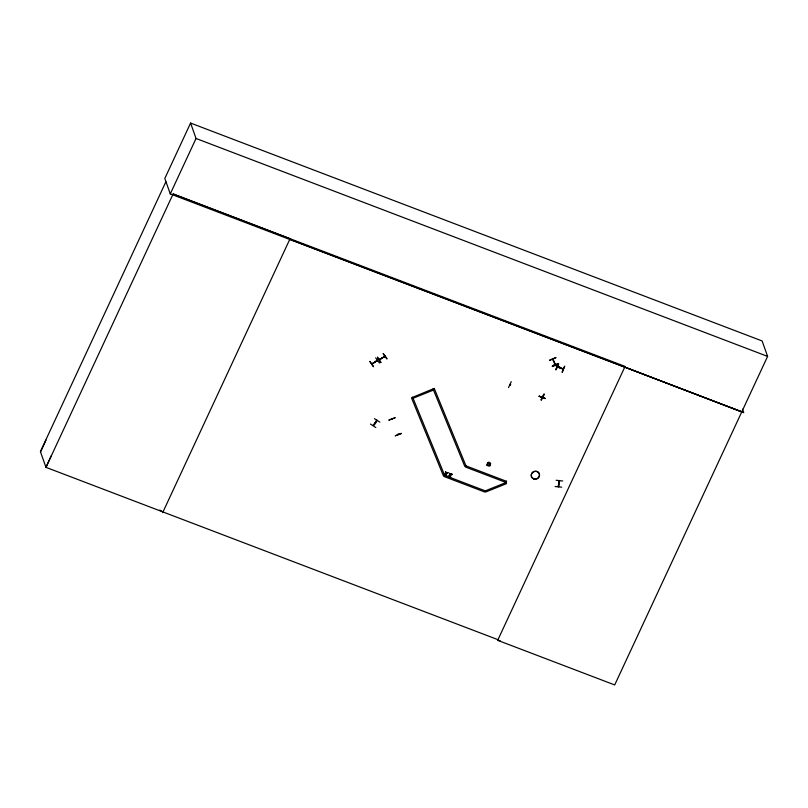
<?xml version="1.0" encoding="UTF-8"?>
<svg xmlns="http://www.w3.org/2000/svg" width="808" height="808" viewBox="0 0 808 808"><rect width="100%" height="100%" fill="white"/><g stroke="black" fill="none" stroke-linecap="round" stroke-linejoin="round"><path stroke-width="1.21" d="M558.621 486.85L559.54 480.699M392.001 418.796L391.991 419.433L391.779 418.887M398.324 434.027L398.394 434.25M545.208 398.465L539.138 396.112M553.015 359.186L555.399 364.489M555.106 486.537L561.712 487.174M372.397 363.691L371.882 364.267L377.144 360.297M377.296 360.277L372.347 363.954L372.094 363.469M377.437 360.752L371.619 363.842M384.921 356.247L379.245 359.772L379.74 359.217M385.042 356.459L384.84 356.015M559.227 480.447L558.207 486.598M562.721 481.002L556.126 480.265M370.438 424.059L375.831 427.563M556.742 365.933L556.429 366.579L556.934 366.105M559.52 481.265L558.389 486.093M542.643 396.95L542.016 396.546M556.874 365.792L556.46 366.519M539.138 396.304L545.259 398.596L539.178 396.233M40.562 452.056L46.005 440.138M51.419 455.429L45.975 467.347L497.981 639.683L497.688 640.32L500.152 640.653M497.9 639.653L497.607 640.29L614.696 684.942L767.6 356.399L762.136 340.976L190.587 123.058L164.812 178.467L170.276 193.89L741.835 411.807L289.779 239.34M165.893 181.78L40.4 451.601L45.975 467.347L173.064 194.092L625.079 366.428L497.688 640.32M170.276 193.89L196.041 138.481L190.587 123.058M162.691 512.605L290.072 238.703L173.175 193.869M506.535 481.164L506.071 482.497L485.275 490.87L484.739 492.011L444.137 476.528C443.915 474.922 447.683 473.074 444.602 475.154L444.067 474.841L445.804 473.65L444.067 474.841M485.204 490.678L485.739 492.001L506.535 483.628L506.071 482.497L465.459 467.024L465.923 465.681M486.769 465.004C489.567 456.803 493.435 469.66 486.83 465.145M558.651 363.943L555.924 369.811L558.57 363.802L552.409 366.539L558.409 363.449M557.853 367.074L562.6 368.882M558.005 367.034L557.177 366.812M563.247 368.761L563.297 369.327L562.903 368.822M562.338 372.246L564.701 366.135L562.045 372.114M511.252 381.649L508.505 387.598M510.616 384.709L509.909 384.81L510.505 384.537M553.844 364.691L559.914 367.054M544.279 394.334L541.178 400.071L543.946 394.102M555.46 364.772L555.136 364.055L555.096 364.62M542.299 396.819L542.117 397.374L541.825 396.789M373.488 425.18C380.649 413.332 374.68 426.866 373.306 424.968M374.447 418.665L379.861 422.14M542.299 397.001L542.572 396.647M552.955 359.005L553.167 359.388M369.923 361.439L373.518 366.761L369.943 361.56M377.477 357.186L381.002 362.378M377.467 357.318L380.77 362.671M563.277 368.842L557.288 366.529L557.338 367.084M447.531 472.508L446.238 473.559L448.056 472.821L447.571 472.64M450.147 474.942L451.48 474.013C453.793 474.306 447.036 476.973 451.965 474.205M449.874 475.589C447.137 477.447 450.672 474.72 450.601 477.447L450.258 475.377M448.016 472.69L446.299 473.862L446.652 475.932L445.915 474.084M383.224 353.722L386.81 358.873M384.83 356.237L380.002 359.59M384.982 356.459L379.225 359.54M379.507 363.004L375.649 357.853M557.318 366.569L557.692 366.994M542.431 397.243L541.926 396.587M387.042 358.732L383.224 353.581M549.612 360.166L555.803 357.54M485.275 490.87L444.663 475.387L443.451 475.872L411.454 397.809L434.25 388.416M433.038 388.911L464.782 466.368L465.994 465.873L506.606 481.356M395.041 417.685L388.779 420.15L395.092 417.817M401.455 433.341L395.203 435.825L401.515 433.492M379.518 359.964L379.245 359.449M398.021 434.108L398.102 434.33M384.507 356.793L384.295 356.288M196.041 138.481L767.6 356.399M557.308 367.034L563.105 369.054M488.082 462.439L490.739 463.57M445.511 471.741L445.854 473.781M449.46 473.246C450.945 473.266 448.218 476.518 448.551 476.669M452.015 474.326L451.48 474.013M624.776 367.064L743.734 412.696L742.491 409.161M510.606 384.82L509.919 384.386M543.996 394.223L541.148 399.95M159.732 510.05L162.984 511.959M555.167 364.842L552.652 359.136M555.894 357.752L549.692 360.328M552.904 359.752L552.662 358.984M552.228 366.105L558.459 363.59L555.833 369.68M434.32 388.608L465.994 465.873M444.663 475.387L412.595 397.132M433.502 390.032L413.06 398.263M376.922 360.812L376.75 360.55M371.7 363.711L371.973 364.226M376.932 420.211L373.306 425.513M449.925 473.427L450.187 475.074M445.976 471.923L446.238 473.559M487.901 463.519L487.921 465.105L489.598 465.014L489.577 463.428L487.901 463.519M533.694 478.902A4.192 3.909 -19.5 0 0 539.542 474.66A4.192 3.909 -19.5 0 0 532.957 472.155A4.192 3.909 -19.5 0 0 533.694 478.902M533.674 478.791A4.171 3.878 -19.5 0 0 539.481 474.569A4.171 3.878 -19.5 0 0 532.937 472.074A4.171 3.878 -19.5 0 0 533.674 478.791"/></g></svg>
